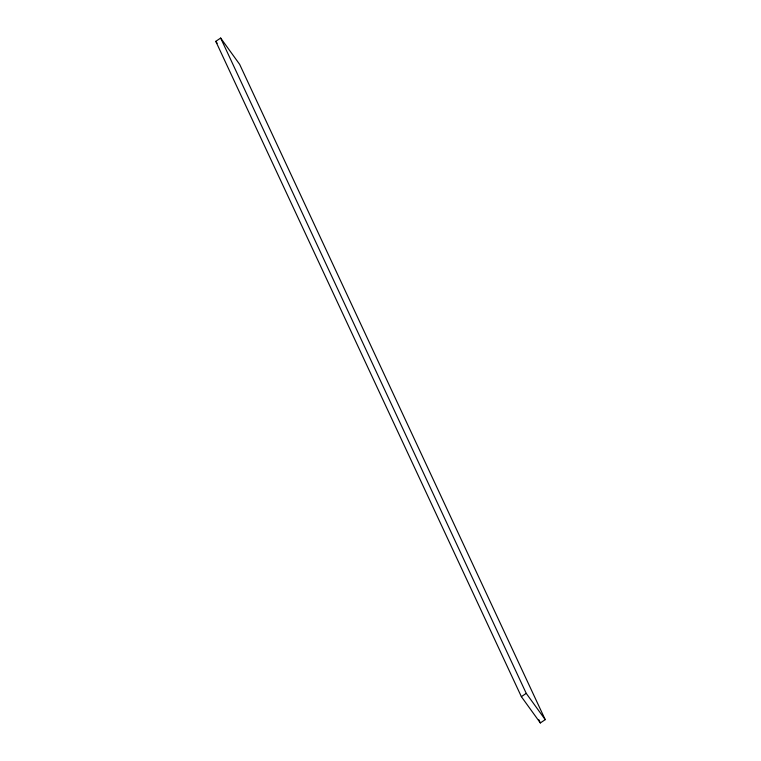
<?xml version="1.0" encoding="UTF-8"?>
<svg xmlns="http://www.w3.org/2000/svg" width="761" height="761" viewBox="0 0 761 761"><rect width="100%" height="100%" fill="white"/><g stroke="black" fill="none" stroke-linecap="round" stroke-linejoin="round"><path stroke-width="1.14" d="M215.782 41.351L220.661 38.05L239.639 64.343L545.218 719.649L540.339 722.95L521.361 696.657L215.782 41.351L217.142 43.225M521.361 696.657L526.241 693.366L220.661 38.05M526.241 693.366L545.218 719.649M538.836 719.725L540.339 722.95"/></g></svg>
